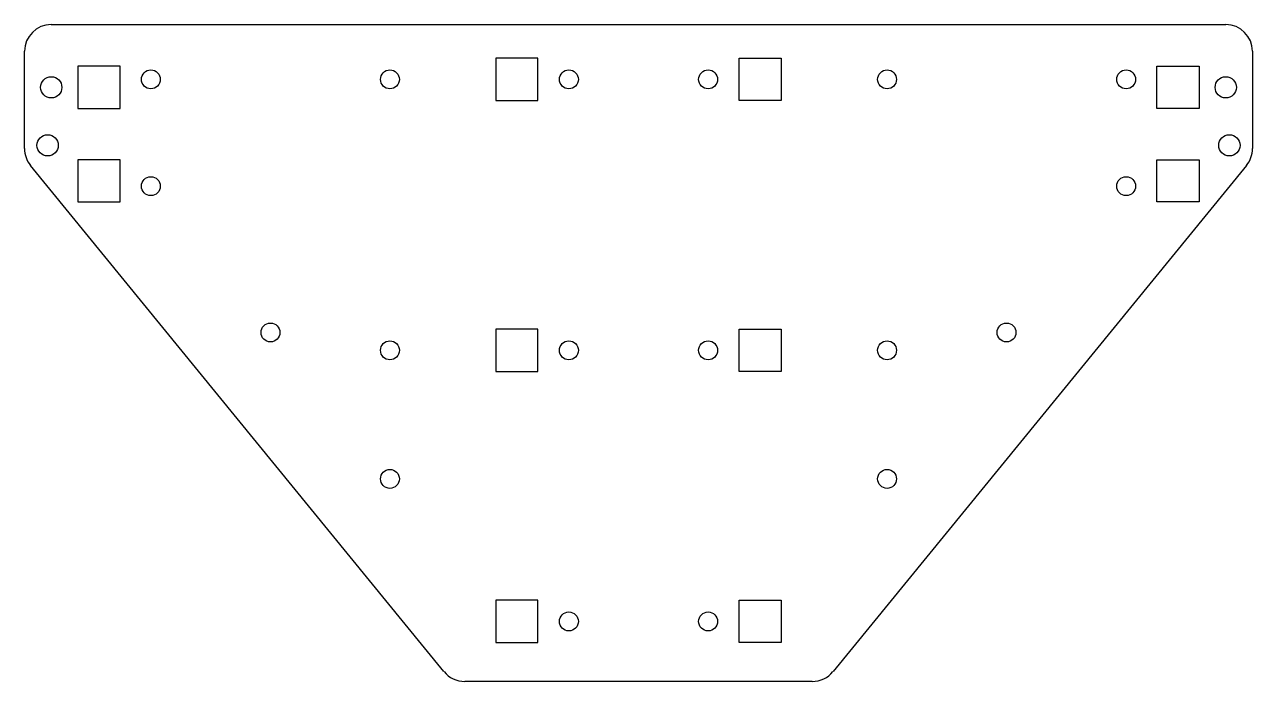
# Model space of a CAD drawing. Header units: inches. Extents: x -5.8 to 5.8, y -3.1 to 3.1.
import ezdxf

# ---------------------------------------------------------------- set-up
doc = ezdxf.new("R2010")
doc.units = ezdxf.units.IN
doc.header["$MEASUREMENT"] = 0

msp = doc.modelspace()

# ---------------------------------------------------------------- linework, layer by layer
at = {"linetype": 'Continuous', "lineweight": 25}
for p, q in [((-5.5, 3.075), (5.5, 3.075)), ((-5.75, 1.914), (-5.75, 2.825)), ((5.75, 2.825), (5.75, 1.914)), ((-5.251, 2.685), (-5.251, 2.29)), ((-4.856, 2.685), (-5.251, 2.685)), ((-4.856, 2.29), (-4.856, 2.685)), ((-1.337, 2.76), (-1.337, 2.365)), ((-0.942, 2.76), (-1.337, 2.76)), ((-0.942, 2.365), (-0.942, 2.76)), ((0.942, 2.76), (1.337, 2.76)), ((0.942, 2.365), (0.942, 2.76)), ((1.337, 2.76), (1.337, 2.365)), ((4.856, 2.29), (4.856, 2.685)), ((4.856, 2.685), (5.251, 2.685)), ((5.251, 2.685), (5.251, 2.29)), ((-1.337, 2.365), (-0.942, 2.365)), ((1.337, 2.365), (0.942, 2.365)), ((-5.251, 2.29), (-4.856, 2.29)), ((5.251, 2.29), (4.856, 2.29)), ((-1.822, -2.983), (-5.694, 1.756)), ((-5.251, 1.81), (-5.251, 1.415)), ((-4.856, 1.81), (-5.251, 1.81)), ((-4.856, 1.415), (-4.856, 1.81)), ((5.694, 1.756), (1.822, -2.983)), ((4.856, 1.415), (4.856, 1.81)), ((4.856, 1.81), (5.251, 1.81)), ((5.251, 1.81), (5.251, 1.415)), ((-5.251, 1.415), (-4.856, 1.415)), ((5.251, 1.415), (4.856, 1.415)), ((-1.337, 0.222), (-1.337, -0.173)), ((-0.942, 0.222), (-1.337, 0.222)), ((-0.942, -0.173), (-0.942, 0.222)), ((0.942, 0.222), (1.337, 0.222)), ((0.942, -0.173), (0.942, 0.222)), ((1.337, 0.222), (1.337, -0.173)), ((-1.337, -0.173), (-0.942, -0.173)), ((1.337, -0.173), (0.942, -0.173)), ((-1.337, -2.315), (-1.337, -2.71)), ((-0.942, -2.315), (-1.337, -2.315)), ((-0.942, -2.71), (-0.942, -2.315)), ((0.942, -2.315), (1.337, -2.315)), ((0.942, -2.71), (0.942, -2.315)), ((1.337, -2.315), (1.337, -2.71)), ((-1.337, -2.71), (-0.942, -2.71)), ((1.337, -2.71), (0.942, -2.71)), ((1.628, -3.075), (-1.628, -3.075))]:
    msp.add_line(p, q, dxfattribs=at)
for centre, radius in [((-4.567, 2.562), 0.0885), ((-2.328, 2.562), 0.0885), ((-0.652, 2.562), 0.0885), ((0.652, 2.562), 0.0885), ((2.328, 2.562), 0.0885), ((4.567, 2.562), 0.0885), ((-5.5, 2.487), 0.0995), ((5.5, 2.487), 0.0995), ((-5.534, 1.944), 0.0995), ((5.534, 1.944), 0.0995), ((-4.567, 1.562), 0.0885), ((4.567, 1.562), 0.0885), ((-3.447, 0.192), 0.0885), ((3.447, 0.192), 0.0885), ((-2.328, 0.025), 0.0885), ((-0.652, 0.025), 0.0885), ((0.652, 0.025), 0.0885), ((2.328, 0.025), 0.0885), ((-2.328, -1.179), 0.0885), ((2.328, -1.179), 0.0885), ((-0.652, -2.513), 0.0885), ((0.652, -2.513), 0.0885)]:
    msp.add_circle(centre, radius, dxfattribs=at)
for centre, start, end in [((-5.5, 2.825), 90, 180), ((5.5, 2.825), 0, 90), ((-5.5, 1.914), 180, 219.25), ((5.5, 1.914), 320.75, 0), ((-1.628, -2.825), 219.25, 270), ((1.628, -2.825), 270, 320.75)]:
    msp.add_arc(centre, 0.25, start, end, dxfattribs=at)

doc.saveas('drawing.dxf')
